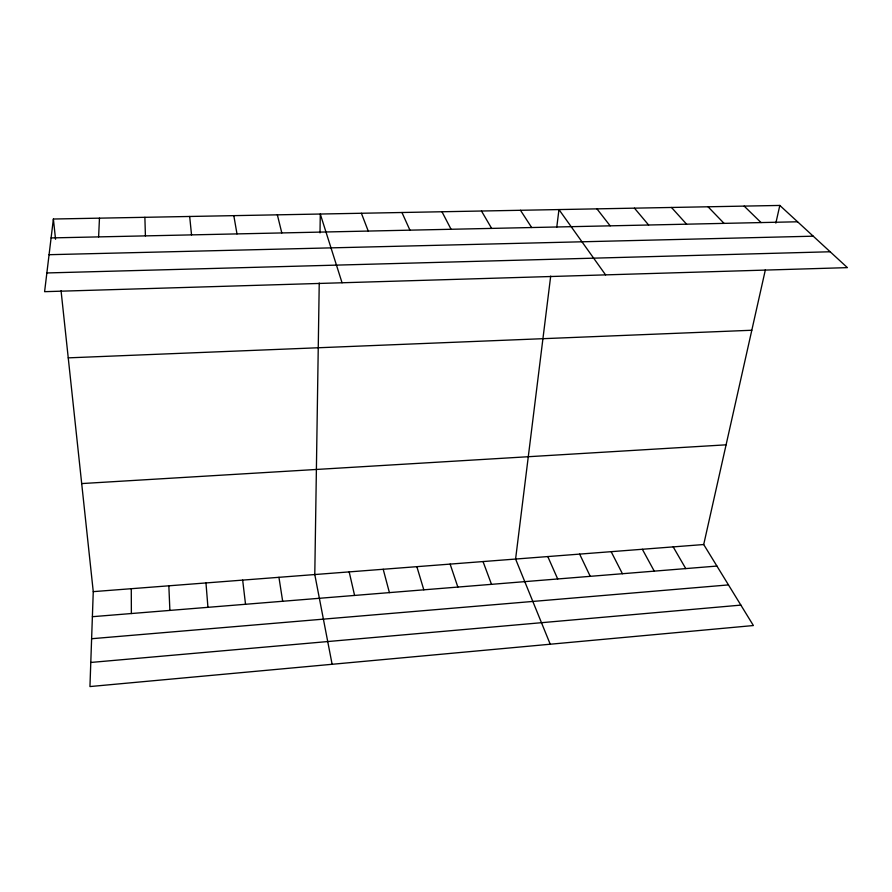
<?xml version="1.0" encoding="UTF-8"?>
<svg xmlns="http://www.w3.org/2000/svg" width="892" height="892" viewBox="0 0 892 892"><rect width="100%" height="100%" fill="white"/><g stroke="black" fill="none" stroke-linecap="round" stroke-linejoin="round"><path stroke-width="1.34" d="M319.236 283.009L314.787 574.548L332.114 664.284M320.005 232.901L320.284 214.035L342.049 282.764M61.057 290.725L93.259 591.641L89.947 686.561L753.394 625.537L703.71 544.533L765.403 269.674M98.611 236.893L99.469 218.161M53.386 219.019L44.6 291.673L847.4 267.633L779.82 205.439L53.386 219.019L55.549 239.268M550.698 276.085L515.587 559.05L550.23 644.225M556.775 227.137L558.961 209.575L605.579 274.87M775.85 223.1L779.82 205.439M90.783 662.455L740.873 605.111M91.608 638.728L728.474 584.907M92.378 616.695L716.923 566.063M93.259 591.641L703.71 544.533M81.696 483.575L726.088 444.829M68.238 357.859L751.8 330.252M46.863 272.952L830.162 251.767M49.071 254.699L813.236 236.19M51.1 237.919L797.571 221.785M744.162 206.108L761.054 222.565M708.047 206.788L724.059 223.368M671.486 207.468L686.584 224.182M634.457 208.159L648.618 225.007M596.949 208.862L610.15 225.832M520.471 210.289L531.665 227.527M481.479 211.014L491.637 228.397M673.192 546.896L685.758 568.594M642.34 549.271L654.26 571.148M441.975 211.761L451.062 229.277M611.154 551.68L622.426 573.723M579.644 554.11L590.236 576.332M401.957 212.508L409.93 230.158M547.788 556.563L557.69 578.975M361.394 213.266L368.24 231.061M483.029 561.559L491.503 584.338M450.125 564.101L457.852 587.07M416.854 566.665L423.812 589.824M383.203 569.263L389.403 592.622M277.356 214.838L281.805 232.935M349.185 571.895L354.592 595.443M233.815 215.641L236.993 233.905M278.94 577.314L282.675 601.275M242.669 580.112L245.523 604.285M189.673 216.466L191.535 234.886M205.974 582.944L207.936 607.329M168.844 585.799L169.881 610.418M144.883 217.314L145.407 235.878M131.28 588.698L131.369 613.54"/></g></svg>
